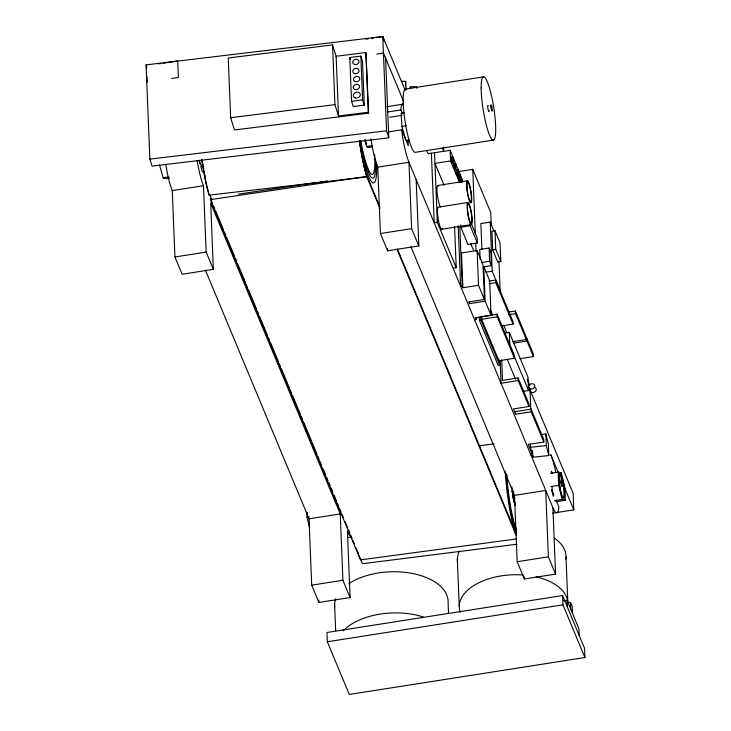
<?xml version="1.0" encoding="UTF-8"?>
<svg xmlns="http://www.w3.org/2000/svg" width="731" height="731" viewBox="0 0 731 731"><rect width="100%" height="100%" fill="white"/><g stroke="black" fill="none" stroke-linecap="round" stroke-linejoin="round"><path stroke-width="1.1" d="M359.606 141.028A50.073 6.625 83 0 0 364.413 167.143L366.798 176.893L209.121 195.14L206.782 185.519M530.77 409.634L529.993 390.144L528.915 387.558M405.367 85.847L405.714 81.305L401.447 81.324M405.358 89.776L405.614 89.246M402.543 113.881L400.89 109.924L401.127 107.494A32.045 5.391 81.1 0 1 403.375 104.104L386.653 106.726M410.1 87.921L410.274 86.761L416.67 86.733L416.944 88.396M404.453 112.62L401.145 113.25L401.913 126.481L405.888 140.498L409.086 141.275M401.913 126.481L406.326 125.641M159.522 164.996L163.187 177.935L168.706 176.884M169.702 178.081L166.385 178.72L163.187 177.935M204.525 171.429L202.313 171.849L200.787 166.458M365.226 141.184L366.752 146.575L372.28 145.524M372.161 146.94L369.959 147.36L366.752 146.575M405.888 140.498L409.196 139.859M550.388 473.304L558.173 472.052L561.244 472.866L564.789 486.956L565.246 500.242L557.47 501.493L555.423 500.954M559.023 473.222L561.244 472.866M309.697 527.992L306.974 517.155L309.195 516.799M511.536 491.561L513.756 491.205M550.854 486.59L558.63 485.329L558.173 472.052M554.4 500.68L562.176 499.428L565.246 500.242M158.728 63.889L160.957 63.533M163.187 63.186L177.679 60.92L178.346 77.413L171.657 78.455M366.057 39.172L368.287 38.816M371.631 38.295L373.861 37.948M376.09 37.601L382.77 36.55L405.148 90.233M376.748 54.094L383.437 53.043L403.795 101.901M405.184 89.136L483.209 76.91M387.512 112.017L400.89 109.924M388.316 131.927L401.694 129.835L408.291 145.688L408.117 141.257M493.663 140.06L415.637 152.286A32.045 5.391 81.1 0 1 404.709 119.025A32.045 5.391 81.1 0 1 406.674 89.575M205.384 270.068L309.03 518.8L311.698 585.175L318.89 602.445L350.103 597.556L342.903 580.277L340.244 513.911L210.683 202.999L213.342 269.364L182.138 274.253L174.937 256.983L172.269 190.608L203.483 185.72A32.045 5.391 81.1 0 1 197.187 160.592M462.458 181.809L462.367 179.689L450.132 150.321L428.083 153.674L426.813 150.623M416.158 179.552L418.826 245.918L387.613 250.806L380.422 233.536L377.753 167.171L408.958 162.273L552.919 507.743L555.578 574.109L524.374 578.998L517.173 561.728L514.505 495.362L410.859 246.621M459.433 182.229L450.561 160.939L434.954 163.388L444.128 185.409M458.255 171.611L472.747 169.345L490.739 212.529L491.241 225.047M437.924 185.455L467.575 180.804M468.059 202.478L438.408 207.129A11.221 1.882 81.1 0 0 438.472 220.488A11.221 1.882 81.1 0 0 442.365 228.081M174.937 256.983L206.151 252.085L213.342 269.364M453.101 268.204L456.226 267.72L437.321 222.361L434.205 222.845L431.409 153.263M380.422 233.536L411.626 228.639L418.826 245.918M441.579 229.269L471.221 224.618A11.221 1.882 81.1 0 0 470.581 208.527A11.221 1.882 81.1 0 0 467.127 207.503A11.221 1.882 81.1 0 0 471.221 224.618M493.982 231.097L490.227 222.096L480.87 223.558L481.903 249.234M460.804 227.204L470.161 225.733L477.361 243.003L467.995 244.474L460.804 227.204L460.713 225.075M495.024 230.768L491.899 231.261L492.648 249.838L497.692 261.936L500.808 261.442L500.059 242.856L495.024 230.768L495.773 249.353L500.808 261.442M483.09 266.916L491.415 265.618L490.885 252.341L489.085 248.019L479.719 249.49L480.121 259.441M484.415 299.482L483.027 264.686L477.115 250.495L461.508 252.944L462.906 287.731L478.503 285.291L484.415 299.482L468.818 301.921L469.53 303.648L485.137 301.209L491.049 315.39L475.442 317.839L476.164 319.566L474.602 319.812M492.648 249.838L495.773 249.353M481.29 262.603L489.615 261.296L491.415 265.618M485.96 272.188L492.201 271.21L500.123 290.207L498.953 261.186M488.975 281.06L495.664 280.01L512.943 321.466L513.043 324.125L501.895 325.871M462.906 287.731L462.184 286.004L460.621 286.25L458.191 225.788M489.085 283.71L495.773 282.669L513.043 324.125M508.73 312.046L515.419 310.995L526.219 336.909L526.329 339.559L512.952 341.66M497.126 314.184L481.519 316.633L481.628 319.283L498.898 360.739L514.505 358.3L514.396 355.641L497.126 314.184L497.226 316.843L514.505 358.3M508.84 314.695L515.529 313.654L526.329 339.559M481.628 319.283L497.226 316.843M479.372 320.324L480.934 320.077L499.648 364.988L498.085 365.235L479.372 320.324L479.234 316.989M504.856 333.062L509.315 332.367L528.029 377.278L528.559 390.546L522.985 391.423M513.573 343.15L526.95 341.057L533.429 356.6L520.052 358.693M531.026 455.212L532.588 454.974L528.211 444.457L543.809 442.008L531.218 411.781L515.611 414.221L513.409 408.94L529.016 406.491L528.906 403.841L518.115 377.927L502.508 380.376L501.694 360.072M529.016 406.491L518.215 380.586L501.055 383.272L500.141 360.584M543.809 442.008L543.709 439.349L531.108 409.122L515.501 411.571L515.611 414.221M309.03 518.8L340.244 513.911M514.505 495.362L545.719 490.464L548.387 556.83L555.578 574.109M347.517 537.55L350.862 537.029M552.618 513.18L573.789 509.863L573.131 493.37L530.587 391.268M311.698 585.175L342.903 580.277M517.173 561.728L548.387 556.83M562.587 595.555L326.949 632.479L327.324 641.763L349.281 694.45L584.919 657.525L584.544 648.233L562.587 595.555L562.961 604.848L584.919 657.525M563.674 600.791L567.055 600.261L578.925 628.77L579.199 635.403M567.092 602.974L570.463 602.445L572.263 606.767L572.528 613.4M327.324 641.763L562.961 604.848M389.66 117.252L401.949 115.343M238.47 194.117L317.245 182.43M319.493 182.101L322.864 181.599M325.121 181.261L327.369 180.932M212.529 203.556L210.336 198.293L210.364 199.627L366.679 176.454L379.965 208.39M516.534 538.948L360.474 559.873L210.364 199.627M336.406 57.146L332.532 44.893L228.246 57.996L230.64 117.728L234.505 129.981L368.588 113.131L365.92 52.531L336.132 56.269L338.526 116.001L368.314 112.263L368.588 113.131M349.802 57.511L360.84 56.123L362.503 61.377L364.257 105.173L353.219 106.562L351.556 101.307L349.802 57.511L350.46 59.604M351.556 101.307L362.603 99.919L364.257 105.173M230.64 117.728L334.935 104.624L338.8 116.878M479.463 445.773L494.174 443.909M517.1 544.211L363.819 563.546A52.312 6.926 83 0 1 361.973 562.678L360.401 558.42M385.529 57.182L388.773 137.793L152.085 166.129L149.873 159.13L146.081 64.885L382.77 36.55L384.351 41.548M149.873 159.13L386.562 130.794L388.773 137.793M541.324 434.461L545.856 433.986L548.332 443.927L548.798 455.541L532.936 457.204L531.83 452.791M530.331 444.092L530.459 447.262L546.322 445.59L548.798 455.541M410.274 86.761L410.548 88.424M442.41 148.174L443.68 151.226L443.516 147.095M471.221 223.476L477.151 237.694L477.361 243.003M470.746 243.688L473.368 249.975M527.206 379.17L529.792 385.383M503.814 325.423L506.83 332.678M528.915 387.768L529.993 390.363M528.559 390.546L509.845 345.635L509.315 332.367M490.099 308.948L492.694 315.171M558.164 472.354L550.781 454.645A32.045 5.391 81.1 0 1 555.743 472.345M563.811 485.905L573.789 509.863M559.654 479.975L562.349 486.444M507.268 359.396L515.529 379.243M552.28 473.222L551.448 471.239L551.539 473.45M553.906 495.115L552.252 491.15L552.069 486.727M555.962 500.068L558.859 507.003L558.621 509.425A32.045 5.391 81.1 0 1 552.919 507.743M379.8 206.69L366.633 175.102L366.679 176.454M397.353 248.814L516.26 534.169M397.07 249.426L516.342 535.64M199.097 160.217L201.582 166.156M213.406 205.667L214.722 208.819M215.599 210.93L223.503 229.881M224.38 231.992L225.696 235.144M226.573 237.255L234.468 256.206M235.345 258.317L236.661 261.47M237.538 263.58L245.442 282.531M246.32 284.642L247.635 287.795M248.513 289.905L256.407 308.857M257.285 310.967L258.6 314.12M259.478 316.231L267.382 335.182M268.259 337.293L269.575 340.445M270.452 342.556L278.347 361.507M279.224 363.618L280.54 366.77M281.417 368.881L289.321 387.832M290.198 389.943L291.514 393.095M292.391 395.206L300.286 414.157M301.163 416.268L302.479 419.42M303.356 421.531L311.26 440.482M312.137 442.593L316.962 454.17M317.839 456.281L319.155 459.443M320.032 461.544L321.348 464.706M323.102 468.918L325.734 475.232M326.62 477.343L327.936 480.495M328.813 482.606L330.129 485.768M331.006 487.869L332.322 491.031M334.076 495.243L336.708 501.557M337.585 503.668L338.901 506.821M339.778 508.931L341.094 512.093M341.971 514.195L343.287 517.356M345.041 521.568L347.682 527.883M348.559 529.993L349.875 533.146M350.752 535.256L352.068 538.418M352.945 540.52L354.261 543.681M356.015 547.894L358.647 554.208M366.405 142.984L366.734 143.824M366.514 145.149L366.112 144.126A14.647 2.211 81.2 0 1 364.897 139.694M561.134 475.369L561.728 477.06A12.016 1.745 82.8 0 1 563.985 492.612A12.016 1.745 82.8 0 1 562.294 496.925L561.691 495.234A12.016 1.745 82.8 0 1 559.434 479.673A12.016 1.745 82.8 0 1 561.134 475.369L561.71 486.142L561.362 476.183M514.807 502.042L515.108 502.891M514.871 504.216L514.505 503.184A14.647 2.129 82.8 0 1 511.874 486.755M516.552 529.728L514.478 523.835A41.95 6.095 82.8 0 1 506.775 474.291M516.351 531.994L514.469 526.649A45.669 6.634 82.8 0 1 506.144 473.779M146.081 64.885L146.721 66.886M199.261 161.076L200.175 164.311M366.798 176.893L364.376 168.203A51.682 6.835 83 0 1 359.424 141.266M209.121 195.14L206.736 186.588A50.147 6.634 83 0 1 201.774 159.367M558.63 485.329L562.176 499.428M551.677 489.843L553.303 496.349M512.897 496.979L515.072 505.651M530.459 447.262L531.282 450.579M401.694 129.835L402.196 134.047A32.045 5.391 81.1 0 0 408.958 162.273L411.626 228.639M570.463 602.445L570.728 609.087M566.004 557.077L567.85 602.984M567.055 600.261L567.32 606.904M545.856 433.986L546.322 445.59M533.429 356.6L533.319 353.95L526.841 338.398L526.95 341.057M531.108 409.122L531.218 411.781M532.853 455.093L532.936 457.204M532.406 450.433L532.588 454.974M515.419 310.995L515.529 313.654M518.115 377.927L518.215 380.586M524.282 576.75L524.374 578.998M499.465 360.547L499.648 364.988M495.664 280.01L495.773 282.669M498.825 358.976L498.898 360.739M490.227 222.096L492.201 271.21M489.085 248.019L489.615 261.296M491.049 315.39L489.651 280.594L483.739 266.413L485.137 301.209M480.797 316.742L480.934 320.077M477.115 250.495L478.503 285.291M472.747 169.345L475.351 234.24M475.717 243.35L476.036 251.318M476.073 317.281L476.164 319.566M470.079 223.613L470.161 225.733M469.448 301.41L469.53 303.648M460.265 174.636L460.567 182.074M458.163 169.592L458.584 180.21M459.799 226.683L462.184 286.004M455.779 163.872L456.199 174.49M453.147 157.558L453.576 168.176M454.572 226.647L456.226 267.72M450.132 150.321L450.561 160.939M457.359 559.224L459.242 606.246M434.525 152.77L437.321 222.361M448.523 613.126L448.121 603.121A56.835 31.78 -2.3 0 0 412.448 573.46A56.835 31.78 -2.3 0 0 348.87 583.64M405.714 81.305L406.025 89.109M382.77 36.55L386.562 130.794M387.521 248.558L387.613 250.806M365.92 52.531L368.314 112.263M360.84 56.123L362.603 99.919M332.532 44.893L334.935 104.624M350.103 597.556L347.435 531.19A32.045 5.391 81.1 0 0 350.898 536.271M334.597 604.016L335.666 630.707M318.807 600.197L318.89 602.445M203.483 185.72L206.151 252.085M146.465 65.808L146.556 68.01M146.913 76.801L147.132 82.301M306.819 512.723L306.974 517.155M534.8 387.412A3.207 2.604 -22.6 0 1 535.878 390.765A3.207 2.604 -22.6 0 1 531.912 392.492A3.207 2.604 -22.6 0 1 530.139 389.44M440.519 207.056A11.221 1.882 81.1 0 1 437.165 193.085A11.221 1.882 81.1 0 1 438.49 185.985M460.978 182.704A3.207 0.539 81.1 0 1 461.023 179.716A3.207 0.539 81.1 0 1 461.983 182.22M460.146 612.176A54.359 30.4 -2.3 0 1 523.049 574.968M536.152 576.887A54.359 30.4 -2.3 0 1 567.832 602.125M554.372 538.162A54.359 30.4 -2.3 0 1 565.84 559.06M457.542 562.194A54.359 30.4 -2.3 0 1 459.406 551.311M343.186 630.826A56.835 31.78 -2.3 0 1 423.121 616.918M334.67 607.132A56.835 31.78 -2.3 0 1 335.684 598.817M489.167 110.545A3.207 0.539 81.1 0 1 488.509 111.057A3.207 0.539 81.1 0 1 487.723 106.872A3.207 0.539 81.1 0 1 488.235 105.62M367.154 176.82A51.645 6.826 83 0 1 359.78 141.211M206.553 184.577A48.538 6.415 83 0 1 202.277 161.249M172.269 190.608A32.045 5.391 81.1 0 1 165.809 164.438M309.652 525.918A12.016 2.193 80.8 0 1 309.158 524.264M308.921 523.369A12.016 2.193 80.8 0 1 308.473 521.441M307.376 514.304A12.016 2.193 80.8 0 1 307.23 512.404M514.313 500.497A12.016 1.745 82.8 0 1 513.034 494.11M512.76 492.045A12.016 1.745 82.8 0 1 512.532 489.971M515.547 533.667A50.476 7.328 82.8 0 1 505.258 471.742M360.639 559.252A50.476 7.328 82.8 0 1 357.541 551.348M365.847 141.439A12.016 1.818 81.2 0 1 365.399 139.84M375.588 160.253A45.669 6.899 81.2 0 1 369.091 173.887L366.596 167.5A45.669 6.899 81.2 0 1 360.219 141.019M376.575 162.3A50.476 7.63 81.2 0 1 371.412 181.553A50.476 7.63 81.2 0 1 359.36 140.379M211.752 199.828A50.476 7.63 81.2 0 1 210.153 195.442M205.119 176.409A50.476 7.63 81.2 0 1 204.653 174.206M203.629 168.998A50.476 7.63 81.2 0 1 203.227 166.851M202.843 164.703A50.476 7.63 81.2 0 1 202.295 161.469M374.619 154.405A41.95 6.341 81.2 0 1 368.835 170.57L366.533 164.694A41.95 6.341 81.2 0 1 360.748 140.763M368.707 146.721A14.647 2.211 81.2 0 1 366.916 146.173M377.753 167.171A32.045 5.391 81.1 0 1 370.982 138.936M530.724 389.084A3.207 2.604 -22.6 0 0 534.726 385.456A3.207 2.604 -22.6 0 0 529.573 384.707A3.207 2.604 -22.6 0 0 530.724 389.084M466.634 185.829A11.221 1.882 81.1 0 0 470.737 202.944A11.221 1.882 81.1 0 0 470.088 186.853A11.221 1.882 81.1 0 0 466.634 185.829M467.484 208.372A9.613 1.617 81.1 0 0 471.002 223.037A9.613 1.617 81.1 0 0 470.444 209.249A9.613 1.617 81.1 0 0 467.484 208.372M466.99 186.688A9.613 1.617 81.1 0 0 470.508 201.363A9.613 1.617 81.1 0 0 469.96 187.565A9.613 1.617 81.1 0 0 466.99 186.688M451.201 158.033A3.207 0.539 81.1 0 0 452.37 162.922A3.207 0.539 81.1 0 0 452.187 158.325A3.207 0.539 81.1 0 0 451.201 158.033M453.914 164.557A3.207 0.539 81.1 0 0 455.084 169.446A3.207 0.539 81.1 0 0 454.901 164.85A3.207 0.539 81.1 0 0 453.914 164.557M456.583 170.963A3.207 0.539 81.1 0 0 457.752 175.851A3.207 0.539 81.1 0 0 457.569 171.255A3.207 0.539 81.1 0 0 456.583 170.963M458.748 176.171A3.207 0.539 81.1 0 0 459.927 181.06A3.207 0.539 81.1 0 0 459.735 176.454A3.207 0.539 81.1 0 0 458.748 176.171M354.471 64.438A3.207 2.622 -17.5 0 0 359.003 61.404A3.207 2.622 -17.5 0 0 354.078 59.869A3.207 2.622 -17.5 0 0 354.471 64.438M354.434 73.539A3.207 2.622 -17.5 0 0 359.076 70.642A3.207 2.622 -17.5 0 0 354.252 68.942A3.207 2.622 -17.5 0 0 354.434 73.539M355.165 81.57A3.207 2.622 -17.5 0 0 359.807 78.674A3.207 2.622 -17.5 0 0 354.983 76.974A3.207 2.622 -17.5 0 0 355.165 81.57M354.891 89.465A3.207 2.622 -17.5 0 0 359.533 86.569A3.207 2.622 -17.5 0 0 354.709 84.869A3.207 2.622 -17.5 0 0 354.891 89.465M355.065 97.826A3.554 2.915 -17.5 0 0 360.31 94.728A3.554 2.915 -17.5 0 0 355.028 92.7A3.554 2.915 -17.5 0 0 355.065 97.826M481.162 87.894A32.045 5.391 81.1 0 0 492.173 139.621A32.045 5.391 81.1 0 0 491.972 97.936A32.045 5.391 81.1 0 0 481.162 87.894M490.83 105.931A3.207 0.539 81.1 0 0 491.936 111.103A3.207 0.539 81.1 0 0 491.908 106.936A3.207 0.539 81.1 0 0 490.83 105.931M558.84 479.691A12.016 2.193 80.8 0 0 563.446 498.003A12.016 2.193 80.8 0 0 562.843 480.742A12.016 2.193 80.8 0 0 558.84 479.691"/></g></svg>
